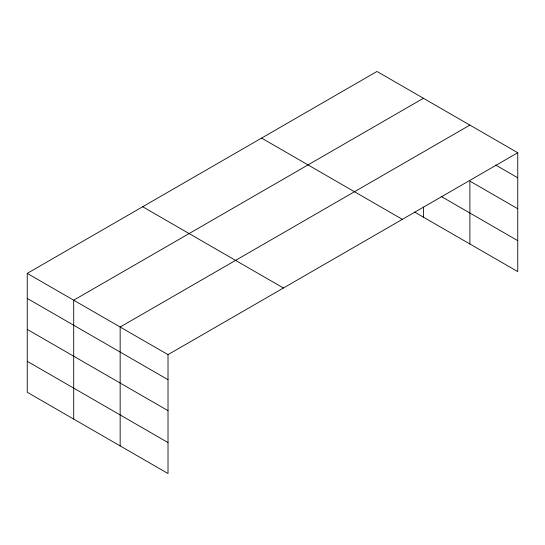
<?xml version="1.0" encoding="UTF-8"?>
<svg xmlns="http://www.w3.org/2000/svg" width="545" height="545" viewBox="0 0 545 545"><rect width="100%" height="100%" fill="white"/><g stroke="black" fill="none" stroke-linecap="round" stroke-linejoin="round"><path stroke-width="0.82" d="M517.75 152.729L376.99 71.463L27.25 273.386L27.25 392.271L168.01 473.537L168.01 354.652L517.75 152.729L517.75 271.614L414.595 212.059M423.445 98.277L73.698 300.2L73.698 419.091M469.892 125.098L120.152 327.02L120.152 445.905M495.664 165.026L517.75 177.772M517.75 208.742L469.892 181.11L469.892 243.99M441.137 196.418L517.75 240.652M261.58 138.096L402.333 219.363M142.667 206.746L283.42 288.012M27.25 273.386L168.01 354.652M27.25 298.428L168.01 379.695M27.25 329.398L168.01 410.664M27.25 361.308L168.01 442.574M423.445 207.127L423.445 217.169"/></g></svg>
